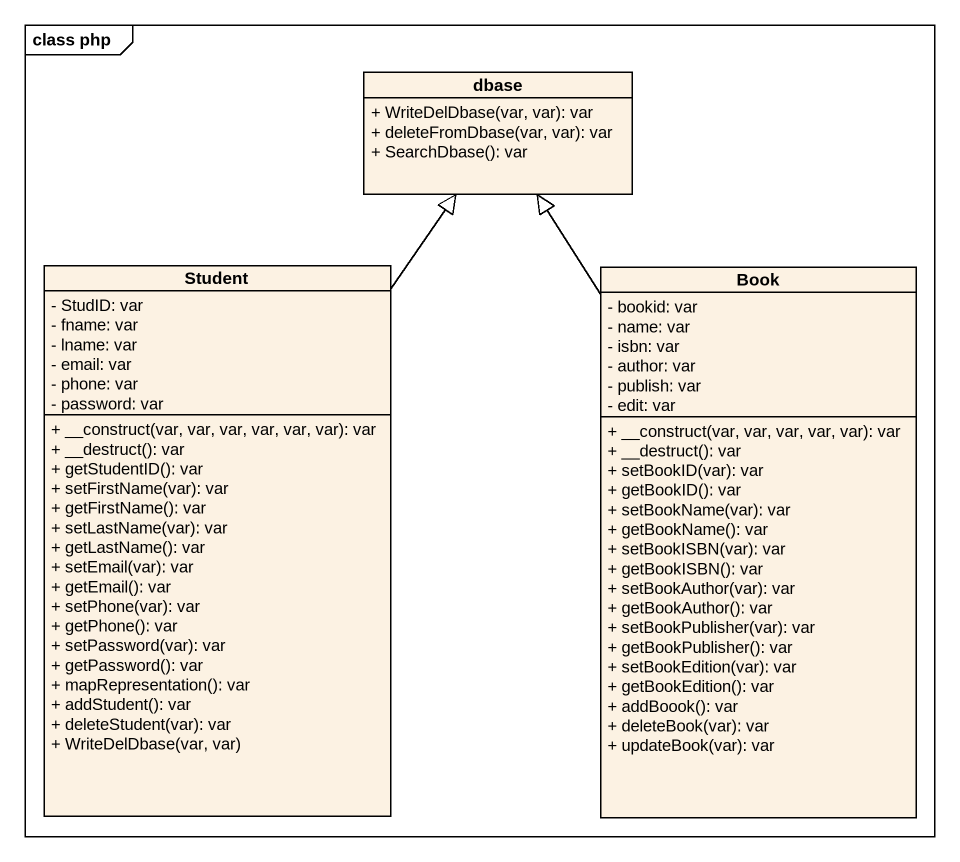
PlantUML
@startuml
mainframe class php
hide circle
hide empty members
skinparam classAttributeIconSize 0
class dbase {
  + WriteDelDbase(var, var): var
  + deleteFromDbase(var, var): var
  + SearchDbase(): var
}
class Student {
  - StudID: var
  - fname: var
  - lname: var
  - email: var
  - phone: var
  - password: var
  + __construct(var, var, var, var, var, var): var
  + __destruct(): var
  + getStudentID(): var
  + setFirstName(var): var
  + getFirstName(): var
  + setLastName(var): var
  + getLastName(): var
  + setEmail(var): var
  + getEmail(): var
  + setPhone(var): var
  + getPhone(): var
  + setPassword(var): var
  + getPassword(): var
  + mapRepresentation(): var
  + addStudent(): var
  + deleteStudent(var): var
  + WriteDelDbase(var, var)
}
class Book {
  - bookid: var
  - name: var
  - isbn: var
  - author: var
  - publish: var
  - edit: var
  + __construct(var, var, var, var, var): var
  + __destruct(): var
  + setBookID(var): var
  + getBookID(): var
  + setBookName(var): var
  + getBookName(): var
  + setBookISBN(var): var
  + getBookISBN(): var
  + setBookAuthor(var): var
  + getBookAuthor(): var
  + setBookPublisher(var): var
  + getBookPublisher(): var
  + setBookEdition(var): var
  + getBookEdition(): var
  + addBoook(): var
  + deleteBook(var): var
  + updateBook(var): var
}
Student -up-|> dbase
Book -up-|> dbase
@enduml
